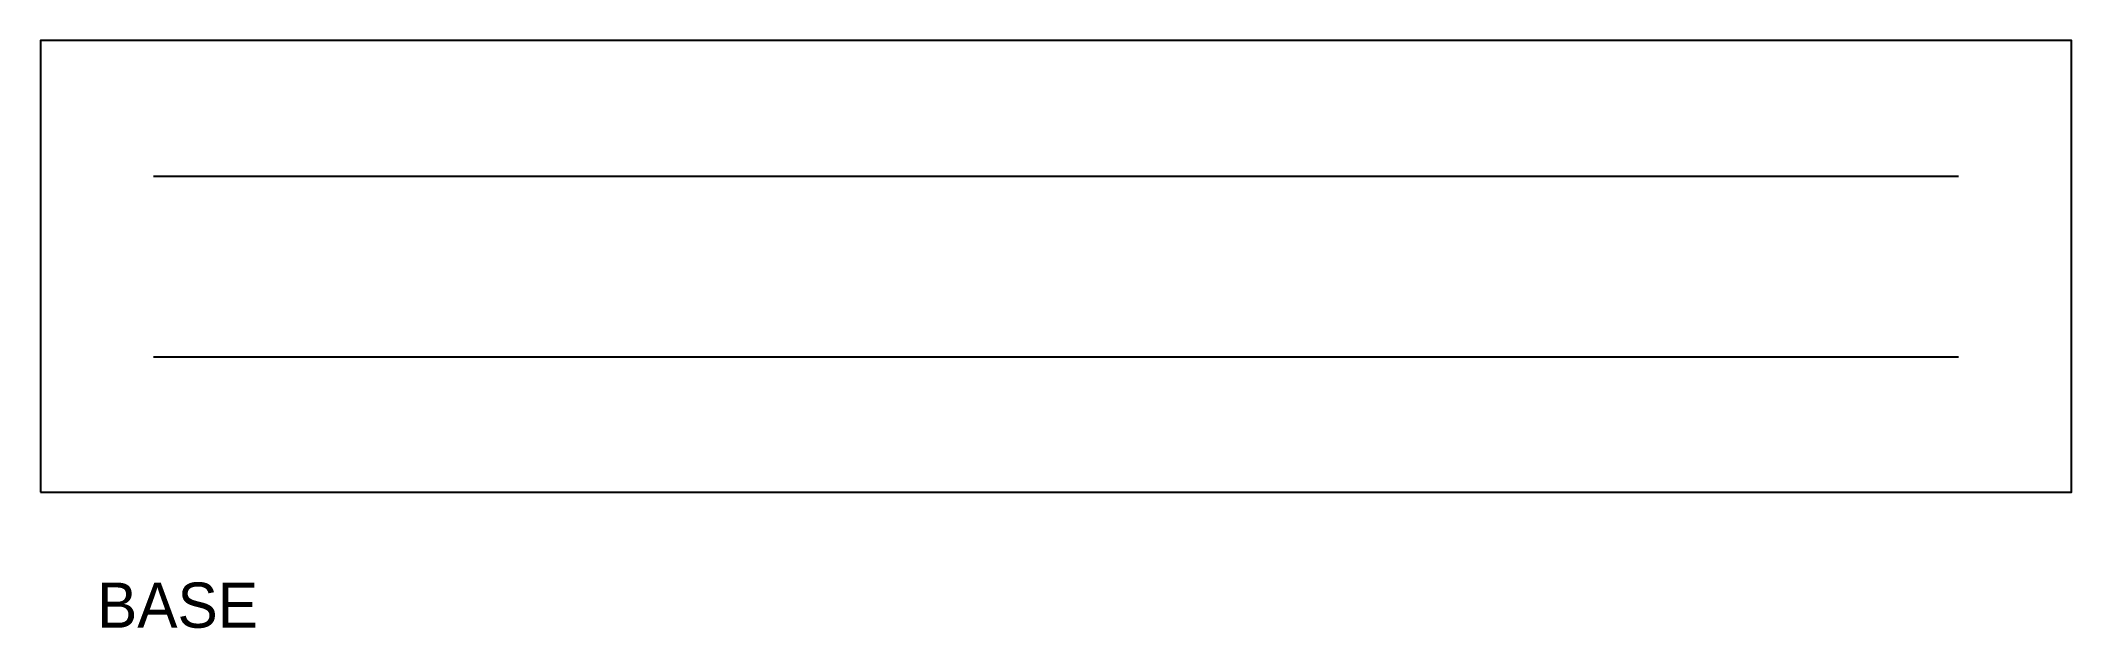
# Model space of a CAD drawing. Header units: metres. Extents: x 0 to 180, y -12 to 40.
import ezdxf

# ---------------------------------------------------------------- set-up
doc = ezdxf.new("R2010")
doc.units = ezdxf.units.M
for name, color, linetype in [('ANNOTATION', 7, 'Continuous'), ('CENTER', 7, 'Continuous'), ('OUTLINE', 7, 'Continuous')]:
    doc.layers.add(name, color=color, linetype=linetype)

msp = doc.modelspace()

# ---------------------------------------------------------------- linework, layer by layer
at = {"layer": 'CENTER'}
for p, q in [((10, 28), (170, 28)), ((10, 12), (170, 12))]:
    msp.add_line(p, q, dxfattribs=at)
at = {"layer": 'OUTLINE'}
msp.add_lwpolyline([(0, 0), (180, 0), (180, 40), (0, 40)], close=True, dxfattribs=at)

# ---------------------------------------------------------------- texts
at = {"layer": 'ANNOTATION'}
msp.add_text('BASE', height=4, dxfattribs=at).set_placement((5, -12))

doc.saveas('drawing.dxf')
